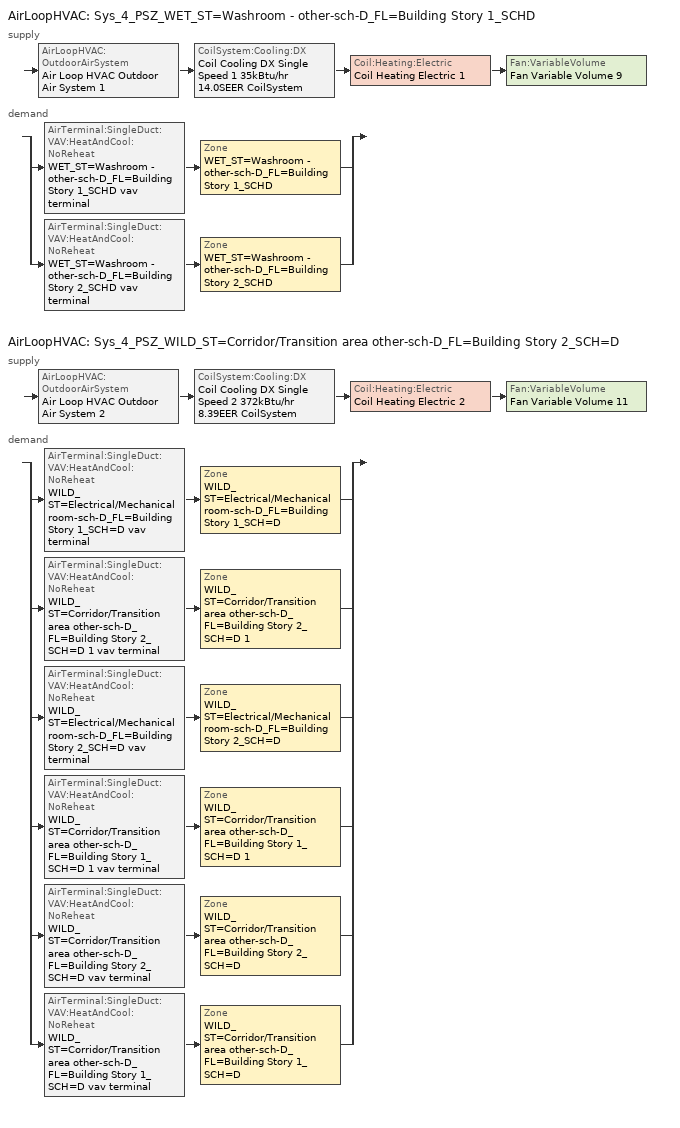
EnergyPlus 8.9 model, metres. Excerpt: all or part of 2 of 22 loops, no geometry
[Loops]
AirLoopHVAC 'Sys_4_PSZ_WET_ST=Washroom - other-sch-D_FL=Building Story 1_SCHD'
 supply: AirLoopHVAC:OutdoorAirSystem 'Air Loop HVAC Outdoor Air System 1' > CoilSystem:Cooling:DX 'Coil Cooling DX Single Speed 1 35kBtu/hr 14.0SEER CoilSystem' > Coil:Heating:Electric 'Coil Heating Electric 1' > Fan:VariableVolume 'Fan Variable Volume 9'
 demand: split
  | AirTerminal:SingleDuct:VAV:HeatAndCool:NoReheat 'WET_ST=Washroom - other-sch-D_FL=Building Story 1_SCHD vav terminal' > Zone 'WET_ST=Washroom - other-sch-D_FL=Building Story 1_SCHD'
  | AirTerminal:SingleDuct:VAV:HeatAndCool:NoReheat 'WET_ST=Washroom - other-sch-D_FL=Building Story 2_SCHD vav terminal' > Zone 'WET_ST=Washroom - other-sch-D_FL=Building Story 2_SCHD'
AirLoopHVAC 'Sys_4_PSZ_WILD_ST=Corridor/Transition area other-sch-D_FL=Building Story 2_SCH=D'
 supply: AirLoopHVAC:OutdoorAirSystem 'Air Loop HVAC Outdoor Air System 2' > CoilSystem:Cooling:DX 'Coil Cooling DX Single Speed 2 372kBtu/hr 8.39EER CoilSystem' > Coil:Heating:Electric 'Coil Heating Electric 2' > Fan:VariableVolume 'Fan Variable Volume 11'
 demand: split
  | AirTerminal:SingleDuct:VAV:HeatAndCool:NoReheat 'WILD_ST=Electrical/Mechanical room-sch-D_FL=Building Story 1_SCH=D vav terminal' > Zone 'WILD_ST=Electrical/Mechanical room-sch-D_FL=Building Story 1_SCH=D'
  | AirTerminal:SingleDuct:VAV:HeatAndCool:NoReheat 'WILD_ST=Corridor/Transition area other-sch-D_FL=Building Story 2_SCH=D 1 vav terminal' > Zone 'WILD_ST=Corridor/Transition area other-sch-D_FL=Building Story 2_SCH=D 1'
  | AirTerminal:SingleDuct:VAV:HeatAndCool:NoReheat 'WILD_ST=Electrical/Mechanical room-sch-D_FL=Building Story 2_SCH=D vav terminal' > Zone 'WILD_ST=Electrical/Mechanical room-sch-D_FL=Building Story 2_SCH=D'
  | AirTerminal:SingleDuct:VAV:HeatAndCool:NoReheat 'WILD_ST=Corridor/Transition area other-sch-D_FL=Building Story 1_SCH=D 1 vav terminal' > Zone 'WILD_ST=Corridor/Transition area other-sch-D_FL=Building Story 1_SCH=D 1'
  | AirTerminal:SingleDuct:VAV:HeatAndCool:NoReheat 'WILD_ST=Corridor/Transition area other-sch-D_FL=Building Story 2_SCH=D vav terminal' > Zone 'WILD_ST=Corridor/Transition area other-sch-D_FL=Building Story 2_SCH=D'
  | AirTerminal:SingleDuct:VAV:HeatAndCool:NoReheat 'WILD_ST=Corridor/Transition area other-sch-D_FL=Building Story 1_SCH=D vav terminal' > Zone 'WILD_ST=Corridor/Transition area other-sch-D_FL=Building Story 1_SCH=D'
[ZoneControl:Thermostat] Control Object Type 1=ThermostatSetpoint:DualSetpoint
Name | Zone or ZoneList | Control Type Schedule | Control Name 1
WET_ST=Washroom - other-sch-D_FL=Building Story 1_SCHD Thermostat | WET_ST=Washroom - other-sch-D_FL=Building Story 1_SCHD | WET_ST=Washroom - other-sch-D_FL=Building Story 1_SCHD Thermostat Schedule | Space Function Washroom - other-sch-D Thermostat 5
WET_ST=Washroom - other-sch-D_FL=Building Story 2_SCHD Thermostat | WET_ST=Washroom - other-sch-D_FL=Building Story 2_SCHD | WET_ST=Washroom - other-sch-D_FL=Building Story 2_SCHD Thermostat Schedule | Space Function Washroom - other-sch-D Thermostat 6
WILD_ST=Corridor/Transition area other-sch-D_FL=Building Story 1_SCH=D Thermostat | WILD_ST=Corridor/Transition area other-sch-D_FL=Building Story 1_SCH=D | WILD_ST=Corridor/Transition area other-sch-D_FL=Building Story 1_SCH=D Thermostat Schedule | Space Function Corridor/Transition area other-sch-D Thermostat 18
WILD_ST=Corridor/Transition area other-sch-D_FL=Building Story 1_SCH=D 1 Thermostat | WILD_ST=Corridor/Transition area other-sch-D_FL=Building Story 1_SCH=D 1 | WILD_ST=Corridor/Transition area other-sch-D_FL=Building Story 1_SCH=D 1 Thermostat Schedule | Space Function Corridor/Transition area other-sch-D Thermostat 19
WILD_ST=Corridor/Transition area other-sch-D_FL=Building Story 2_SCH=D Thermostat | WILD_ST=Corridor/Transition area other-sch-D_FL=Building Story 2_SCH=D | WILD_ST=Corridor/Transition area other-sch-D_FL=Building Story 2_SCH=D Thermostat Schedule | Space Function Corridor/Transition area other-sch-D Thermostat 17
WILD_ST=Corridor/Transition area other-sch-D_FL=Building Story 2_SCH=D 1 Thermostat | WILD_ST=Corridor/Transition area other-sch-D_FL=Building Story 2_SCH=D 1 | WILD_ST=Corridor/Transition area other-sch-D_FL=Building Story 2_SCH=D 1 Thermostat Schedule | Space Function Corridor/Transition area other-sch-D Thermostat 20
WILD_ST=Electrical/Mechanical room-sch-D_FL=Building Story 1_SCH=D Thermostat | WILD_ST=Electrical/Mechanical room-sch-D_FL=Building Story 1_SCH=D | WILD_ST=Electrical/Mechanical room-sch-D_FL=Building Story 1_SCH=D Thermostat Schedule | Space Function Electrical/Mechanical room-sch-D Thermostat 5
WILD_ST=Electrical/Mechanical room-sch-D_FL=Building Story 2_SCH=D Thermostat | WILD_ST=Electrical/Mechanical room-sch-D_FL=Building Story 2_SCH=D | WILD_ST=Electrical/Mechanical room-sch-D_FL=Building Story 2_SCH=D Thermostat Schedule | Space Function Electrical/Mechanical room-sch-D Thermostat 6
[ThermostatSetpoint:DualSetpoint] Heating Setpoint Temperature Schedule=NECB-D-Thermostat Setpoint-Heating; Cooling Setpoint Temperature Schedule=NECB-D-Thermostat Setpoint-Cooling
Space Function Washroom - other-sch-D Thermostat 5; Space Function Washroom - other-sch-D Thermostat 6; Space Function Corridor/Transition area other-sch-D Thermostat 18; Space Function Corridor/Transition area other-sch-D Thermostat 19; Space Function Corridor/Transition area other-sch-D Thermostat 17; Space Function Corridor/Transition area other-sch-D Thermostat 20; Space Function Electrical/Mechanical room-sch-D Thermostat 5; Space Function Electrical/Mechanical room-sch-D Thermostat 6
[ZoneHVAC:EnergyRecoveryVentilator] Supply Air Flow Rate {m3/s}=AutoSize; Exhaust Air Flow Rate {m3/s}=AutoSize; Ventilation Rate per Unit Floor Area {m3/s-m2}=0.0003048; Ventilation Rate per Occupant {m3/s-person}=0
Name | Availability Schedule | Heat Exchanger | Supply Air Fan | Exhaust Air Fan | Controller
WET_ST=Washroom - other-sch-D_FL=Building Story 1_SCHD erv doas | Sys_4_PSZ_WET_ST=Washroom - other-sch-D_FL=Building Story 1_SCHD Occ Sch | WET_ST=Washroom - other-sch-D_FL=Building Story 1_SCHD erv hx | WET_ST=Washroom - other-sch-D_FL=Building Story 1_SCHD erv sup fan | WET_ST=Washroom - other-sch-D_FL=Building Story 1_SCHD erv exh fan | WET_ST=Washroom - other-sch-D_FL=Building Story 1_SCHD erv contr
WET_ST=Washroom - other-sch-D_FL=Building Story 2_SCHD erv doas | Sys_4_PSZ_WET_ST=Washroom - other-sch-D_FL=Building Story 1_SCHD Occ Sch | WET_ST=Washroom - other-sch-D_FL=Building Story 2_SCHD erv hx | WET_ST=Washroom - other-sch-D_FL=Building Story 2_SCHD erv sup fan | WET_ST=Washroom - other-sch-D_FL=Building Story 2_SCHD erv exh fan | WET_ST=Washroom - other-sch-D_FL=Building Story 2_SCHD erv contr
WILD_ST=Corridor/Transition area other-sch-D_FL=Building Story 1_SCH=D erv doas | Sys_4_PSZ_WILD_ST=Corridor/Transition area other-sch-D_FL=Building Story 2_SCH=D Occ Sch | WILD_ST=Corridor/Transition area other-sch-D_FL=Building Story 1_SCH=D erv hx | WILD_ST=Corridor/Transition area other-sch-D_FL=Building Story 1_SCH=D erv sup fan | WILD_ST=Corridor/Transition area other-sch-D_FL=Building Story 1_SCH=D erv exh fan | WILD_ST=Corridor/Transition area other-sch-D_FL=Building Story 1_SCH=D erv contr
WILD_ST=Corridor/Transition area other-sch-D_FL=Building Story 1_SCH=D 1 erv doas | Sys_4_PSZ_WILD_ST=Corridor/Transition area other-sch-D_FL=Building Story 2_SCH=D Occ Sch | WILD_ST=Corridor/Transition area other-sch-D_FL=Building Story 1_SCH=D 1 erv hx | WILD_ST=Corridor/Transition area other-sch-D_FL=Building Story 1_SCH=D 1 erv sup fan | WILD_ST=Corridor/Transition area other-sch-D_FL=Building Story 1_SCH=D 1 erv exh fan | WILD_ST=Corridor/Transition area other-sch-D_FL=Building Story 1_SCH=D 1 erv contr
WILD_ST=Corridor/Transition area other-sch-D_FL=Building Story 2_SCH=D erv doas | Sys_4_PSZ_WILD_ST=Corridor/Transition area other-sch-D_FL=Building Story 2_SCH=D Occ Sch | WILD_ST=Corridor/Transition area other-sch-D_FL=Building Story 2_SCH=D erv hx | WILD_ST=Corridor/Transition area other-sch-D_FL=Building Story 2_SCH=D erv sup fan | WILD_ST=Corridor/Transition area other-sch-D_FL=Building Story 2_SCH=D erv exh fan | WILD_ST=Corridor/Transition area other-sch-D_FL=Building Story 2_SCH=D erv contr
WILD_ST=Corridor/Transition area other-sch-D_FL=Building Story 2_SCH=D 1 erv doas | Sys_4_PSZ_WILD_ST=Corridor/Transition area other-sch-D_FL=Building Story 2_SCH=D Occ Sch | WILD_ST=Corridor/Transition area other-sch-D_FL=Building Story 2_SCH=D 1 erv hx | WILD_ST=Corridor/Transition area other-sch-D_FL=Building Story 2_SCH=D 1 erv sup fan | WILD_ST=Corridor/Transition area other-sch-D_FL=Building Story 2_SCH=D 1 erv exh fan | WILD_ST=Corridor/Transition area other-sch-D_FL=Building Story 2_SCH=D 1 erv contr
WILD_ST=Electrical/Mechanical room-sch-D_FL=Building Story 1_SCH=D erv doas | Sys_4_PSZ_WILD_ST=Corridor/Transition area other-sch-D_FL=Building Story 2_SCH=D Occ Sch | WILD_ST=Electrical/Mechanical room-sch-D_FL=Building Story 1_SCH=D erv hx | WILD_ST=Electrical/Mechanical room-sch-D_FL=Building Story 1_SCH=D erv sup fan | WILD_ST=Electrical/Mechanical room-sch-D_FL=Building Story 1_SCH=D erv exh fan | WILD_ST=Electrical/Mechanical room-sch-D_FL=Building Story 1_SCH=D erv contr
WILD_ST=Electrical/Mechanical room-sch-D_FL=Building Story 2_SCH=D erv doas | Sys_4_PSZ_WILD_ST=Corridor/Transition area other-sch-D_FL=Building Story 2_SCH=D Occ Sch | WILD_ST=Electrical/Mechanical room-sch-D_FL=Building Story 2_SCH=D erv hx | WILD_ST=Electrical/Mechanical room-sch-D_FL=Building Story 2_SCH=D erv sup fan | WILD_ST=Electrical/Mechanical room-sch-D_FL=Building Story 2_SCH=D erv exh fan | WILD_ST=Electrical/Mechanical room-sch-D_FL=Building Story 2_SCH=D erv contr
[HeatExchanger:AirToAir:SensibleAndLatent] Availability Schedule=Always On Discrete; Nominal Supply Air Flow Rate {m3/s}=Autosize; Heat Exchanger Type=Rotary; Threshold Temperature {C}=-23.3; Initial Defrost Time Fraction=0.167
Name | Sensible Effectiveness at 100% Heating Air Flow | Latent Effectiveness at 100% Heating Air Flow | Sensible Effectiveness at 75% Heating Air Flow | Latent Effectiveness at 75% Heating Air Flow | Sensible Effectiveness at 100% Cooling Air Flow | Latent Effectiveness at 100% Cooling Air Flow | Sensible Effectiveness at 75% Cooling Air Flow | Latent Effectiveness at 75% Cooling Air Flow | Nominal Electric Power {W} | Supply Air Outlet Temperature Control | Frost Control Type | Rate of Defrost Time Fraction Increase {1/K} | Economizer Lockout
WET_ST=Washroom - other-sch-D_FL=Building Story 1_SCHD erv hx; WET_ST=Washroom - other-sch-D_FL=Building Story 2_SCHD erv hx | 0.76 | 0.75 | 0.81 | 0.75 | 0.76 | 0.75 | 0.81 | 0.75 | 95.92574 | No | ExhaustAirRecirculation | 0.012 | No
WILD_ST=Corridor/Transition area other-sch-D_FL=Building Story 1_SCH=D erv hx; WILD_ST=Corridor/Transition area other-sch-D_FL=Building Story 2_SCH=D erv hx | 0.76 | 0.75 | 0.81 | 0.75 | 0.76 | 0.75 | 0.81 | 0.75 | 299.311 | No | ExhaustAirRecirculation | 0.012 | No
WILD_ST=Corridor/Transition area other-sch-D_FL=Building Story 1_SCH=D 1 erv hx; WILD_ST=Corridor/Transition area other-sch-D_FL=Building Story 2_SCH=D 1 erv hx | 0.76 | 0.75 | 0.81 | 0.75 | 0.76 | 0.75 | 0.81 | 0.75 | 259.946 | No | ExhaustAirRecirculation | 0.012 | No
WILD_ST=Electrical/Mechanical room-sch-D_FL=Building Story 1_SCH=D erv hx; WILD_ST=Electrical/Mechanical room-sch-D_FL=Building Story 2_SCH=D erv hx | 0.76 | 0.75 | 0.81 | 0.75 | 0.76 | 0.75 | 0.81 | 0.75 | 124.793 | No | ExhaustAirRecirculation | 0.012 | No
Sys_4_PSZ_WET_ST=Washroom - other-sch-D_FL=Building Story 1_SCHD ERV | 0.9 | 0.9 | 0.9 | 0.9 | 0.9 | 0.9 | 0.9 | 0.9 | 141.851 | Yes | ExhaustOnly | 1.44 | Yes
Sys_4_PSZ_WILD_ST=Corridor/Transition area other-sch-D_FL=Building Story 2_SCH=D ERV | 0.9 | 0.9 | 0.9 | 0.9 | 0.9 | 0.9 | 0.9 | 0.9 | 1118.1 | Yes | ExhaustOnly | 1.44 | Yes
[Fan:OnOff] Availability Schedule=Always On Discrete; Fan Total Efficiency=0.75; Pressure Rise {Pa}=200; Maximum Flow Rate {m3/s}=Autosize; Motor Efficiency=0.9; Motor In Airstream Fraction=1
Name | Fan Power Ratio Function of Speed Ratio Curve | Fan Efficiency Ratio Function of Speed Ratio Curve
WET_ST=Washroom - other-sch-D_FL=Building Story 1_SCHD erv sup fan | Fan On Off Power Curve 18 | Fan On Off Efficiency Curve 18
WET_ST=Washroom - other-sch-D_FL=Building Story 1_SCHD erv exh fan | Fan On Off Power Curve 19 | Fan On Off Efficiency Curve 19
WET_ST=Washroom - other-sch-D_FL=Building Story 2_SCHD erv sup fan | Fan On Off Power Curve 20 | Fan On Off Efficiency Curve 20
WET_ST=Washroom - other-sch-D_FL=Building Story 2_SCHD erv exh fan | Fan On Off Power Curve 21 | Fan On Off Efficiency Curve 21
WILD_ST=Corridor/Transition area other-sch-D_FL=Building Story 1_SCH=D erv sup fan | Fan On Off Power Curve 34 | Fan On Off Efficiency Curve 34
WILD_ST=Corridor/Transition area other-sch-D_FL=Building Story 1_SCH=D erv exh fan | Fan On Off Power Curve 35 | Fan On Off Efficiency Curve 35
WILD_ST=Corridor/Transition area other-sch-D_FL=Building Story 1_SCH=D 1 erv sup fan | Fan On Off Power Curve 30 | Fan On Off Efficiency Curve 30
WILD_ST=Corridor/Transition area other-sch-D_FL=Building Story 1_SCH=D 1 erv exh fan | Fan On Off Power Curve 31 | Fan On Off Efficiency Curve 31
WILD_ST=Corridor/Transition area other-sch-D_FL=Building Story 2_SCH=D erv sup fan | Fan On Off Power Curve 32 | Fan On Off Efficiency Curve 32
WILD_ST=Corridor/Transition area other-sch-D_FL=Building Story 2_SCH=D erv exh fan | Fan On Off Power Curve 33 | Fan On Off Efficiency Curve 33
WILD_ST=Corridor/Transition area other-sch-D_FL=Building Story 2_SCH=D 1 erv sup fan | Fan On Off Power Curve 26 | Fan On Off Efficiency Curve 26
WILD_ST=Corridor/Transition area other-sch-D_FL=Building Story 2_SCH=D 1 erv exh fan | Fan On Off Power Curve 27 | Fan On Off Efficiency Curve 27
WILD_ST=Electrical/Mechanical room-sch-D_FL=Building Story 1_SCH=D erv sup fan | Fan On Off Power Curve 24 | Fan On Off Efficiency Curve 24
WILD_ST=Electrical/Mechanical room-sch-D_FL=Building Story 1_SCH=D erv exh fan | Fan On Off Power Curve 25 | Fan On Off Efficiency Curve 25
WILD_ST=Electrical/Mechanical room-sch-D_FL=Building Story 2_SCH=D erv sup fan | Fan On Off Power Curve 28 | Fan On Off Efficiency Curve 28
WILD_ST=Electrical/Mechanical room-sch-D_FL=Building Story 2_SCH=D erv exh fan | Fan On Off Power Curve 29 | Fan On Off Efficiency Curve 29
[ZoneHVAC:EnergyRecoveryVentilator:Controller] Temperature High Limit {C}=19; Temperature Low Limit {C}=13; Exhaust Air Temperature Limit=NoExhaustAirTemperatureLimit; Exhaust Air Enthalpy Limit=NoExhaustAirEnthalpyLimit; Time of Day Economizer Flow Control Schedule=Always Off Discrete; High Humidity Control Flag=No; High Humidity Outdoor Air Flow Ratio=1; Control High Indoor Humidity Based on Outdoor Humidity Ratio=Yes
Name | Electronic Enthalpy Limit Curve
WET_ST=Washroom - other-sch-D_FL=Building Story 1_SCHD erv contr | Curve Cubic 11
WET_ST=Washroom - other-sch-D_FL=Building Story 2_SCHD erv contr | Curve Cubic 12
WILD_ST=Corridor/Transition area other-sch-D_FL=Building Story 1_SCH=D erv contr | Curve Cubic 19
WILD_ST=Corridor/Transition area other-sch-D_FL=Building Story 1_SCH=D 1 erv contr | Curve Cubic 17
WILD_ST=Corridor/Transition area other-sch-D_FL=Building Story 2_SCH=D erv contr | Curve Cubic 18
WILD_ST=Corridor/Transition area other-sch-D_FL=Building Story 2_SCH=D 1 erv contr | Curve Cubic 15
WILD_ST=Electrical/Mechanical room-sch-D_FL=Building Story 1_SCH=D erv contr | Curve Cubic 14
WILD_ST=Electrical/Mechanical room-sch-D_FL=Building Story 2_SCH=D erv contr | Curve Cubic 16
[AirTerminal:SingleDuct:VAV:HeatAndCool:NoReheat] Availability Schedule=Always On Discrete; Maximum Air Flow Rate {m3/s}=AutoSize; Zone Minimum Air Flow Fraction=0.05
WET_ST=Washroom - other-sch-D_FL=Building Story 1_SCHD vav terminal; WET_ST=Washroom - other-sch-D_FL=Building Story 2_SCHD vav terminal; WILD_ST=Corridor/Transition area other-sch-D_FL=Building Story 1_SCH=D vav terminal; WILD_ST=Corridor/Transition area other-sch-D_FL=Building Story 1_SCH=D 1 vav terminal; WILD_ST=Corridor/Transition area other-sch-D_FL=Building Story 2_SCH=D vav terminal; WILD_ST=Corridor/Transition area other-sch-D_FL=Building Story 2_SCH=D 1 vav terminal; WILD_ST=Electrical/Mechanical room-sch-D_FL=Building Story 1_SCH=D vav terminal; WILD_ST=Electrical/Mechanical room-sch-D_FL=Building Story 2_SCH=D vav terminal
[Zone equipment]
WET_ST=Washroom - other-sch-D_FL=Building Story 1_SCHD: WET_ST=Washroom - other-sch-D_FL=Building Story 1_SCHD erv doas, Zone HVAC Baseboard Convective Water 1, WET_ST=Washroom - other-sch-D_FL=Building Story 1_SCHD vav terminal
WET_ST=Washroom - other-sch-D_FL=Building Story 2_SCHD: WET_ST=Washroom - other-sch-D_FL=Building Story 2_SCHD erv doas, Zone HVAC Baseboard Convective Water 2, WET_ST=Washroom - other-sch-D_FL=Building Story 2_SCHD vav terminal
WILD_ST=Corridor/Transition area other-sch-D_FL=Building Story 1_SCH=D: WILD_ST=Corridor/Transition area other-sch-D_FL=Building Story 1_SCH=D erv doas, Zone HVAC Baseboard Convective Water 4, WILD_ST=Corridor/Transition area other-sch-D_FL=Building Story 1_SCH=D vav terminal
WILD_ST=Corridor/Transition area other-sch-D_FL=Building Story 1_SCH=D 1: WILD_ST=Corridor/Transition area other-sch-D_FL=Building Story 1_SCH=D 1 erv doas, Zone HVAC Baseboard Convective Water 5, WILD_ST=Corridor/Transition area other-sch-D_FL=Building Story 1_SCH=D 1 vav terminal
WILD_ST=Corridor/Transition area other-sch-D_FL=Building Story 2_SCH=D: WILD_ST=Corridor/Transition area other-sch-D_FL=Building Story 2_SCH=D erv doas, Zone HVAC Baseboard Convective Water 3, WILD_ST=Corridor/Transition area other-sch-D_FL=Building Story 2_SCH=D vav terminal
WILD_ST=Corridor/Transition area other-sch-D_FL=Building Story 2_SCH=D 1: WILD_ST=Corridor/Transition area other-sch-D_FL=Building Story 2_SCH=D 1 erv doas, Zone HVAC Baseboard Convective Water 6, WILD_ST=Corridor/Transition area other-sch-D_FL=Building Story 2_SCH=D 1 vav terminal
WILD_ST=Electrical/Mechanical room-sch-D_FL=Building Story 1_SCH=D: WILD_ST=Electrical/Mechanical room-sch-D_FL=Building Story 1_SCH=D erv doas, Zone HVAC Baseboard Convective Water 7, WILD_ST=Electrical/Mechanical room-sch-D_FL=Building Story 1_SCH=D vav terminal
WILD_ST=Electrical/Mechanical room-sch-D_FL=Building Story 2_SCH=D: WILD_ST=Electrical/Mechanical room-sch-D_FL=Building Story 2_SCH=D erv doas, Zone HVAC Baseboard Convective Water 8, WILD_ST=Electrical/Mechanical room-sch-D_FL=Building Story 2_SCH=D vav terminal
[Sizing:Zone] Zone Cooling Design Supply Air Temperature Input Method=SupplyAirTemperature; Zone Cooling Design Supply Air Temperature {C}=13; Zone Cooling Design Supply Air Temperature Difference {deltaC}=11.11; Zone Heating Design Supply Air Temperature Input Method=SupplyAirTemperature; Zone Heating Design Supply Air Temperature {C}=43; Zone Heating Design Supply Air Temperature Difference {deltaC}=11.11; Zone Cooling Design Supply Air Humidity Ratio {kgWater/kgDryAir}=0.0085; Zone Heating Design Supply Air Humidity Ratio {kgWater/kgDryAir}=0.008; Zone Heating Sizing Factor=1.3; Zone Cooling Sizing Factor=1.1; Cooling Design Air Flow Method=DesignDay; Cooling Design Air Flow Rate {m3/s}=0; Cooling Minimum Air Flow per Zone Floor Area {m3/s-m2}=0.000762; Cooling Minimum Air Flow {m3/s}=0; Cooling Minimum Air Flow Fraction=0; Heating Design Air Flow Method=DesignDay; Heating Design Air Flow Rate {m3/s}=0; Heating Maximum Air Flow per Zone Floor Area {m3/s-m2}=0.002032; Heating Maximum Air Flow {m3/s}=0.141576; Heating Maximum Air Flow Fraction=0.3; Account for Dedicated Outdoor Air System=No
Name | Design Specification Outdoor Air Object | Design Specification Zone Air Distribution Object
WET_ST=Washroom - other-sch-D_FL=Building Story 1_SCHD | Space Function Washroom - other-sch-D Ventilation | WET_ST=Washroom - other-sch-D_FL=Building Story 1_SCHD Design Spec Zone Air Dist
WET_ST=Washroom - other-sch-D_FL=Building Story 2_SCHD | Space Function Washroom - other-sch-D Ventilation | WET_ST=Washroom - other-sch-D_FL=Building Story 2_SCHD Design Spec Zone Air Dist
WILD_ST=Corridor/Transition area other-sch-D_FL=Building Story 1_SCH=D | Space Function Corridor/Transition area other-sch-D Ventilation | WILD_ST=Corridor/Transition area other-sch-D_FL=Building Story 1_SCH=D Design Spec Zone Air Dist
WILD_ST=Corridor/Transition area other-sch-D_FL=Building Story 1_SCH=D 1 | Space Function Corridor/Transition area other-sch-D Ventilation | WILD_ST=Corridor/Transition area other-sch-D_FL=Building Story 1_SCH=D 1 Design Spec Zone Air Dist
WILD_ST=Corridor/Transition area other-sch-D_FL=Building Story 2_SCH=D | Space Function Corridor/Transition area other-sch-D Ventilation | WILD_ST=Corridor/Transition area other-sch-D_FL=Building Story 2_SCH=D Design Spec Zone Air Dist
WILD_ST=Corridor/Transition area other-sch-D_FL=Building Story 2_SCH=D 1 | Space Function Corridor/Transition area other-sch-D Ventilation | WILD_ST=Corridor/Transition area other-sch-D_FL=Building Story 2_SCH=D 1 Design Spec Zone Air Dist
WILD_ST=Electrical/Mechanical room-sch-D_FL=Building Story 1_SCH=D | Space Function Electrical/Mechanical room-sch-D Ventilation | WILD_ST=Electrical/Mechanical room-sch-D_FL=Building Story 1_SCH=D Design Spec Zone Air Dist
WILD_ST=Electrical/Mechanical room-sch-D_FL=Building Story 2_SCH=D | Space Function Electrical/Mechanical room-sch-D Ventilation | WILD_ST=Electrical/Mechanical room-sch-D_FL=Building Story 2_SCH=D Design Spec Zone Air Dist
[DesignSpecification:ZoneAirDistribution] Zone Air Distribution Effectiveness in Cooling Mode=1; Zone Air Distribution Effectiveness in Heating Mode=1
WET_ST=Washroom - other-sch-D_FL=Building Story 1_SCHD Design Spec Zone Air Dist; WET_ST=Washroom - other-sch-D_FL=Building Story 2_SCHD Design Spec Zone Air Dist; WILD_ST=Corridor/Transition area other-sch-D_FL=Building Story 1_SCH=D Design Spec Zone Air Dist; WILD_ST=Corridor/Transition area other-sch-D_FL=Building Story 1_SCH=D 1 Design Spec Zone Air Dist; WILD_ST=Corridor/Transition area other-sch-D_FL=Building Story 2_SCH=D Design Spec Zone Air Dist; WILD_ST=Corridor/Transition area other-sch-D_FL=Building Story 2_SCH=D 1 Design Spec Zone Air Dist; WILD_ST=Electrical/Mechanical room-sch-D_FL=Building Story 1_SCH=D Design Spec Zone Air Dist; WILD_ST=Electrical/Mechanical room-sch-D_FL=Building Story 2_SCH=D Design Spec Zone Air Dist
[Controller:MechanicalVentilation] Demand Controlled Ventilation=No; System Outdoor Air Method=ZoneSum
Name | Availability Schedule | Zone Name 1 | Design Specification Outdoor Air Object Name 1 | Design Specification Zone Air Distribution Object Name 1 | Zone Name 2 | Design Specification Outdoor Air Object Name 2 | Design Specification Zone Air Distribution Object Name 2 | Zone Name 3 | Design Specification Outdoor Air Object Name 3 | Design Specification Zone Air Distribution Object Name 3 | Zone Name 4 | Design Specification Outdoor Air Object Name 4 | Design Specification Zone Air Distribution Object Name 4 | Zone Name 5 | Design Specification Outdoor Air Object Name 5 | Design Specification Zone Air Distribution Object Name 5 | Zone Name 6 | Design Specification Outdoor Air Object Name 6 | Design Specification Zone Air Distribution Object Name 6
Controller Mechanical Ventilation 1 | Sys_4_PSZ_WET_ST=Washroom - other-sch-D_FL=Building Story 1_SCHD Occ Sch | WET_ST=Washroom - other-sch-D_FL=Building Story 1_SCHD | Space Function Washroom - other-sch-D Ventilation | WET_ST=Washroom - other-sch-D_FL=Building Story 1_SCHD Design Spec Zone Air Dist | WET_ST=Washroom - other-sch-D_FL=Building Story 2_SCHD | Space Function Washroom - other-sch-D Ventilation | WET_ST=Washroom - other-sch-D_FL=Building Story 2_SCHD Design Spec Zone Air Dist
Controller Mechanical Ventilation 2 | Sys_4_PSZ_WILD_ST=Corridor/Transition area other-sch-D_FL=Building Story 2_SCH=D Occ Sch | WILD_ST=Corridor/Transition area other-sch-D_FL=Building Story 1_SCH=D | Space Function Corridor/Transition area other-sch-D Ventilation | WILD_ST=Corridor/Transition area other-sch-D_FL=Building Story 1_SCH=D Design Spec Zone Air Dist | WILD_ST=Corridor/Transition area other-sch-D_FL=Building Story 1_SCH=D 1 | Space Function Corridor/Transition area other-sch-D Ventilation | WILD_ST=Corridor/Transition area other-sch-D_FL=Building Story 1_SCH=D 1 Design Spec Zone Air Dist | WILD_ST=Corridor/Transition area other-sch-D_FL=Building Story 2_SCH=D | Space Function Corridor/Transition area other-sch-D Ventilation | WILD_ST=Corridor/Transition area other-sch-D_FL=Building Story 2_SCH=D Design Spec Zone Air Dist | WILD_ST=Corridor/Transition area other-sch-D_FL=Building Story 2_SCH=D 1 | Space Function Corridor/Transition area other-sch-D Ventilation | WILD_ST=Corridor/Transition area other-sch-D_FL=Building Story 2_SCH=D 1 Design Spec Zone Air Dist | WILD_ST=Electrical/Mechanical room-sch-D_FL=Building Story 1_SCH=D | Space Function Electrical/Mechanical room-sch-D Ventilation | WILD_ST=Electrical/Mechanical room-sch-D_FL=Building Story 1_SCH=D Design Spec Zone Air Dist | WILD_ST=Electrical/Mechanical room-sch-D_FL=Building Story 2_SCH=D | Space Function Electrical/Mechanical room-sch-D Ventilation | WILD_ST=Electrical/Mechanical room-sch-D_FL=Building Story 2_SCH=D Design Spec Zone Air Dist
[DesignSpecification:OutdoorAir] Outdoor Air Method=Sum; Outdoor Air Flow per Person {m3/s-person}=0; Outdoor Air Flow per Zone Floor Area {m3/s-m2}=0.0003048; Outdoor Air Flow per Zone {m3/s}=0; Outdoor Air Flow Air Changes per Hour {1/hr}=0
Space Function Washroom - other-sch-D Ventilation; Space Function Corridor/Transition area other-sch-D Ventilation; Space Function Electrical/Mechanical room-sch-D Ventilation
[AirLoopHVAC] Design Supply Air Flow Rate {m3/s}=AutoSize
Sys_4_PSZ_WET_ST=Washroom - other-sch-D_FL=Building Story 1_SCHD; Sys_4_PSZ_WILD_ST=Corridor/Transition area other-sch-D_FL=Building Story 2_SCH=D
[Sizing:System] Type of Load to Size On=Sensible; Design Outdoor Air Flow Rate {m3/s}=Autosize; Central Heating Maximum System Air Flow Ratio=1; Preheat Design Temperature {C}=7; Preheat Design Humidity Ratio {kgWater/kgDryAir}=0.008; Precool Design Temperature {C}=13; Precool Design Humidity Ratio {kgWater/kgDryAir}=0.008; Central Cooling Design Supply Air Temperature {C}=13; Central Heating Design Supply Air Temperature {C}=43; Type of Zone Sum to Use=NonCoincident; 100% Outdoor Air in Cooling=No; 100% Outdoor Air in Heating=No; Central Cooling Design Supply Air Humidity Ratio {kgWater/kgDryAir}=0.0085; Central Heating Design Supply Air Humidity Ratio {kgWater/kgDryAir}=0.008; Cooling Supply Air Flow Rate Method=DesignDay; Cooling Supply Air Flow Rate {m3/s}=0; Cooling Supply Air Flow Rate Per Floor Area {m3/s-m2}=0.00996765; Cooling Fraction of Autosized Cooling Supply Air Flow Rate=1; Cooling Supply Air Flow Rate Per Unit Cooling Capacity {m3/s-W}=3.94755e-05; Heating Supply Air Flow Rate Method=DesignDay; Heating Supply Air Flow Rate {m3/s}=0; Heating Supply Air Flow Rate Per Floor Area {m3/s-m2}=0.00996765; Heating Fraction of Autosized Heating Supply Air Flow Rate=1; Heating Fraction of Autosized Cooling Supply Air Flow Rate=1; Heating Supply Air Flow Rate Per Unit Heating Capacity {m3/s-W}=3.15882e-05; System Outdoor Air Method=ZoneSum; Zone Maximum Outdoor Air Fraction=1; Cooling Design Capacity Method=CoolingDesignCapacity; Cooling Design Capacity {W}=Autosize; Cooling Design Capacity Per Floor Area {W/m2}=234.7; Fraction of Autosized Cooling Design Capacity=1; Heating Design Capacity Method=HeatingDesignCapacity; Heating Design Capacity {W}=Autosize; Heating Design Capacity Per Floor Area {W/m2}=157; Fraction of Autosized Heating Design Capacity=1; Central Cooling Capacity Control Method=OnOff
Sys_4_PSZ_WET_ST=Washroom - other-sch-D_FL=Building Story 1_SCHD; Sys_4_PSZ_WILD_ST=Corridor/Transition area other-sch-D_FL=Building Story 2_SCH=D
[Controller:OutdoorAir] Minimum Outdoor Air Flow Rate {m3/s}=0; Maximum Outdoor Air Flow Rate {m3/s}=0; Economizer Control Action Type=ModulateFlow; Lockout Type=NoLockout; Minimum Limit Type=FixedMinimum; High Humidity Control=No; Control High Indoor Humidity Based on Outdoor Humidity Ratio=Yes; Heat Recovery Bypass Control Type=BypassWhenOAFlowGreaterThanMinimum
Name | Economizer Control Type | Economizer Maximum Limit Dry-Bulb Temperature {C} | Economizer Maximum Limit Enthalpy {J/kg} | Economizer Minimum Limit Dry-Bulb Temperature {C} | Minimum Outdoor Air Schedule | Mechanical Ventilation Controller
Controller Outdoor Air 1 | NoEconomizer | 28 | 64000 | -100 | Sys_4_PSZ_WET_ST=Washroom - other-sch-D_FL=Building Story 1_SCHD Occ Sch | Controller Mechanical Ventilation 1
Controller Outdoor Air 2 | DifferentialEnthalpy |  |  |  | Sys_4_PSZ_WILD_ST=Corridor/Transition area other-sch-D_FL=Building Story 2_SCH=D Occ Sch | Controller Mechanical Ventilation 2
[SetpointManager:OutdoorAirPretreat] Control Variable=Temperature; Minimum Setpoint Temperature {C}=-99; Maximum Setpoint Temperature {C}=99; Minimum Setpoint Humidity Ratio {kgWater/kgDryAir}=1e-005; Maximum Setpoint Humidity Ratio {kgWater/kgDryAir}=1
Setpoint Manager Outdoor Air Pretreat 19; Setpoint Manager Outdoor Air Pretreat 20
[SetpointManager:MixedAir] Control Variable=Temperature
Node 35 OS Default SPM; Node 33 OS Default SPM; Node 457 OS Default SPM; Node 59 OS Default SPM; Node 57 OS Default SPM; Node 462 OS Default SPM
[CoilSystem:Cooling:DX] Availability Schedule=Always On Discrete
Name | Cooling Coil
Coil Cooling DX Single Speed 1 35kBtu/hr 14.0SEER CoilSystem | Coil Cooling DX Single Speed 1 35kBtu/hr 14.0SEER
Coil Cooling DX Single Speed 2 372kBtu/hr 8.39EER CoilSystem | Coil Cooling DX Single Speed 2 372kBtu/hr 8.39EER
[Coil:Cooling:DX:SingleSpeed] Availability Schedule=Always On Discrete; Gross Rated Total Cooling Capacity {W}=Autosize; Gross Rated Sensible Heat Ratio=Autosize; Rated Air Flow Rate {m3/s}=Autosize; Rated Evaporator Fan Power Per Volume Flow Rate {W/(m3/s)}=773.3; Total Cooling Capacity Function of Temperature Curve=DXCOOL-NECB2011-REF-CAPFT; Total Cooling Capacity Function of Flow Fraction Curve=DXCOOL-NECB2011-REF-CAPFFLOW; Energy Input Ratio Function of Temperature Curve=DXCOOL-NECB2011-REF-COOLEIRFT; Energy Input Ratio Function of Flow Fraction Curve=DXCOOL-NECB2011-REF-COOLEIRFFLOW; Part Load Fraction Correlation Curve=DXCOOL-NECB2011-REF-COOLPLFFPLR; Condenser Type=AirCooled; Evaporative Condenser Effectiveness=0; Evaporative Condenser Air Flow Rate {m3/s}=Autosize; Evaporative Condenser Pump Rated Power Consumption {W}=Autosize; Crankcase Heater Capacity {W}=0; Maximum Outdoor Dry-Bulb Temperature for Crankcase Heater Operation {C}=0; Basin Heater Capacity {W/K}=0; Basin Heater Setpoint Temperature {C}=10
Name | Gross Rated Cooling COP {W/W}
Coil Cooling DX Single Speed 1 35kBtu/hr 14.0SEER | 3.8248
Coil Cooling DX Single Speed 2 372kBtu/hr 8.39EER | 3.08034
[Coil:Heating:Electric] Availability Schedule=Always On Discrete; Efficiency=1; Nominal Capacity {W}=Autosize
Coil Heating Electric 1; Coil Heating Electric 2
[Fan:VariableVolume] Fan Total Efficiency=0.7; Pressure Rise {Pa}=640; Maximum Flow Rate {m3/s}=AutoSize; Fan Power Minimum Flow Rate Input Method=Fraction; Fan Power Minimum Flow Fraction=0.3; Fan Power Minimum Air Flow Rate {m3/s}=0; Motor Efficiency=0.9; Motor In Airstream Fraction=1; Fan Power Coefficient 1=0.0407599; Fan Power Coefficient 2=0.088045; Fan Power Coefficient 3=-0.0729261; Fan Power Coefficient 4=0.94374; Fan Power Coefficient 5=0
Name | Availability Schedule
Fan Variable Volume 9 | Sys_4_PSZ_WET_ST=Washroom - other-sch-D_FL=Building Story 1_SCHD Occ Sch
Fan Variable Volume 11 | Sys_4_PSZ_WILD_ST=Corridor/Transition area other-sch-D_FL=Building Story 2_SCH=D Occ Sch
[SetpointManager:Warmest] Control Variable=Temperature; Minimum Setpoint Temperature {C}=12; Maximum Setpoint Temperature {C}=35; Strategy=MaximumTemperature
Name | HVAC Air Loop
Node 23 SAT stpmanager | Sys_4_PSZ_WET_ST=Washroom - other-sch-D_FL=Building Story 1_SCHD
Node 47 SAT stpmanager | Sys_4_PSZ_WILD_ST=Corridor/Transition area other-sch-D_FL=Building Story 2_SCH=D
[Schedule:Compact]
WET_ST=Washroom - other-sch-D_FL=Building Story 1_SCHD Thermostat Schedule; WET_ST=Washroom - other-sch-D_FL=Building Story 2_SCHD Thermostat Schedule; WILD_ST=Corridor/Transition area other-sch-D_FL=Building Story 1_SCH=D Thermostat Schedule; WILD_ST=Corridor/Transition area other-sch-D_FL=Building Story 1_SCH=D 1 Thermostat Schedule; WILD_ST=Corridor/Transition area other-sch-D_FL=Building Story 2_SCH=D Thermostat Schedule; WILD_ST=Corridor/Transition area other-sch-D_FL=Building Story 2_SCH=D 1 Thermostat Schedule; WILD_ST=Electrical/Mechanical room-sch-D_FL=Building Story 1_SCH=D Thermostat Schedule; WILD_ST=Electrical/Mechanical room-sch-D_FL=Building Story 2_SCH=D Thermostat Schedule: Through: 12/31, For: AllDays, Until: 24:00, 4
[Schedule:Day:Interval]
NECB-D-Thermostat Setpoint-Heating Sun|Hol Day; NECB-D-Thermostat Setpoint-Heating Sat Day: No, 24:00, 18
NECB-D-Thermostat Setpoint-Heating Default|Wkdy Day; NECB-D-Thermostat Setpoint-Heating Default: No, 07:00, 18, 08:00, 20, 23:00, 22, 24:00, 18
NECB-D-Thermostat Setpoint-Cooling Sun|Hol Day; NECB-D-Thermostat Setpoint-Cooling Sat Day: No, 24:00, 35
NECB-D-Thermostat Setpoint-Cooling Default|Wkdy Day; NECB-D-Thermostat Setpoint-Cooling Default: No, 07:00, 35, 23:00, 24, 24:00, 35
Sys_4_PSZ_WET_ST=Washroom - other-sch-D_FL=Building Story 1_SCHD Occ Sch Sunday; Sys_4_PSZ_WET_ST=Washroom - other-sch-D_FL=Building Story 1_SCHD Occ Sch Saturday; Sys_4_PSZ_WILD_ST=Corridor/Transition area other-sch-D_FL=Building Story 2_SCH=D Occ Sch Sunday; Sys_4_PSZ_WILD_ST=Corridor/Transition area other-sch-D_FL=Building Story 2_SCH=D Occ Sch Saturday: No, 24:00, 0
Sys_4_PSZ_WET_ST=Washroom - other-sch-D_FL=Building Story 1_SCHD Occ Sch Monday; Sys_4_PSZ_WET_ST=Washroom - other-sch-D_FL=Building Story 1_SCHD Occ Sch Tuesday; Sys_4_PSZ_WET_ST=Washroom - other-sch-D_FL=Building Story 1_SCHD Occ Sch Wednesday; Sys_4_PSZ_WET_ST=Washroom - other-sch-D_FL=Building Story 1_SCHD Occ Sch Thursday; Sys_4_PSZ_WET_ST=Washroom - other-sch-D_FL=Building Story 1_SCHD Occ Sch Friday; Sys_4_PSZ_WILD_ST=Corridor/Transition area other-sch-D_FL=Building Story 2_SCH=D Occ Sch Monday; Sys_4_PSZ_WILD_ST=Corridor/Transition area other-sch-D_FL=Building Story 2_SCH=D Occ Sch Tuesday; Sys_4_PSZ_WILD_ST=Corridor/Transition area other-sch-D_FL=Building Story 2_SCH=D Occ Sch Wednesday; Sys_4_PSZ_WILD_ST=Corridor/Transition area other-sch-D_FL=Building Story 2_SCH=D Occ Sch Thursday; Sys_4_PSZ_WILD_ST=Corridor/Transition area other-sch-D_FL=Building Story 2_SCH=D Occ Sch Friday: No, 09:00, 0, 18:00, 1, 19:00, 0, 22:00, 1, 24:00, 0
Sys_4_PSZ_WET_ST=Washroom - other-sch-D_FL=Building Story 1_SCHD Occ Sch Default; Sys_4_PSZ_WET_ST=Washroom - other-sch-D_FL=Building Story 1_SCHD Occ Sch Summer Design Day; Sys_4_PSZ_WET_ST=Washroom - other-sch-D_FL=Building Story 1_SCHD Occ Sch Winter Design Day; Sys_4_PSZ_WILD_ST=Corridor/Transition area other-sch-D_FL=Building Story 2_SCH=D Occ Sch Default; Sys_4_PSZ_WILD_ST=Corridor/Transition area other-sch-D_FL=Building Story 2_SCH=D Occ Sch Summer Design Day; Sys_4_PSZ_WILD_ST=Corridor/Transition area other-sch-D_FL=Building Story 2_SCH=D Occ Sch Winter Design Day: No, 24:00, 1
[Schedule:Week:Daily]
NECB-D-Thermostat Setpoint-Heating Week Rule - Jan1-Dec31: NECB-D-Thermostat Setpoint-Heating Sun|Hol Day, NECB-D-Thermostat Setpoint-Heating Default|Wkdy Day, NECB-D-Thermostat Setpoint-Heating Default|Wkdy Day, NECB-D-Thermostat Setpoint-Heating Default|Wkdy Day, NECB-D-Thermostat Setpoint-Heating Default|Wkdy Day, NECB-D-Thermostat Setpoint-Heating Default|Wkdy Day, NECB-D-Thermostat Setpoint-Heating Sat Day, NECB-D-Thermostat Setpoint-Heating Default, NECB-D-Thermostat Setpoint-Heating Default, NECB-D-Thermostat Setpoint-Heating Default, NECB-D-Thermostat Setpoint-Heating Default, NECB-D-Thermostat Setpoint-Heating Default
NECB-D-Thermostat Setpoint-Cooling Week Rule - Jan1-Dec31: NECB-D-Thermostat Setpoint-Cooling Sun|Hol Day, NECB-D-Thermostat Setpoint-Cooling Default|Wkdy Day, NECB-D-Thermostat Setpoint-Cooling Default|Wkdy Day, NECB-D-Thermostat Setpoint-Cooling Default|Wkdy Day, NECB-D-Thermostat Setpoint-Cooling Default|Wkdy Day, NECB-D-Thermostat Setpoint-Cooling Default|Wkdy Day, NECB-D-Thermostat Setpoint-Cooling Sat Day, NECB-D-Thermostat Setpoint-Cooling Default, NECB-D-Thermostat Setpoint-Cooling Default, NECB-D-Thermostat Setpoint-Cooling Default, NECB-D-Thermostat Setpoint-Cooling Default, NECB-D-Thermostat Setpoint-Cooling Default
Sys_4_PSZ_WET_ST=Washroom - other-sch-D_FL=Building Story 1_SCHD Occ Sch Week Rule - Jan1-Dec31: Sys_4_PSZ_WET_ST=Washroom - other-sch-D_FL=Building Story 1_SCHD Occ Sch Sunday, Sys_4_PSZ_WET_ST=Washroom - other-sch-D_FL=Building Story 1_SCHD Occ Sch Monday, Sys_4_PSZ_WET_ST=Washroom - other-sch-D_FL=Building Story 1_SCHD Occ Sch Tuesday, Sys_4_PSZ_WET_ST=Washroom - other-sch-D_FL=Building Story 1_SCHD Occ Sch Wednesday, Sys_4_PSZ_WET_ST=Washroom - other-sch-D_FL=Building Story 1_SCHD Occ Sch Thursday, Sys_4_PSZ_WET_ST=Washroom - other-sch-D_FL=Building Story 1_SCHD Occ Sch Friday, Sys_4_PSZ_WET_ST=Washroom - other-sch-D_FL=Building Story 1_SCHD Occ Sch Saturday, Sys_4_PSZ_WET_ST=Washroom - other-sch-D_FL=Building Story 1_SCHD Occ Sch Default, Sys_4_PSZ_WET_ST=Washroom - other-sch-D_FL=Building Story 1_SCHD Occ Sch Summer Design Day, Sys_4_PSZ_WET_ST=Washroom - other-sch-D_FL=Building Story 1_SCHD Occ Sch Winter Design Day, Sys_4_PSZ_WET_ST=Washroom - other-sch-D_FL=Building Story 1_SCHD Occ Sch Default, Sys_4_PSZ_WET_ST=Washroom - other-sch-D_FL=Building Story 1_SCHD Occ Sch Default
Sys_4_PSZ_WILD_ST=Corridor/Transition area other-sch-D_FL=Building Story 2_SCH=D Occ Sch Week Rule - Jan1-Dec31: Sys_4_PSZ_WILD_ST=Corridor/Transition area other-sch-D_FL=Building Story 2_SCH=D Occ Sch Sunday, Sys_4_PSZ_WILD_ST=Corridor/Transition area other-sch-D_FL=Building Story 2_SCH=D Occ Sch Monday, Sys_4_PSZ_WILD_ST=Corridor/Transition area other-sch-D_FL=Building Story 2_SCH=D Occ Sch Tuesday, Sys_4_PSZ_WILD_ST=Corridor/Transition area other-sch-D_FL=Building Story 2_SCH=D Occ Sch Wednesday, Sys_4_PSZ_WILD_ST=Corridor/Transition area other-sch-D_FL=Building Story 2_SCH=D Occ Sch Thursday, Sys_4_PSZ_WILD_ST=Corridor/Transition area other-sch-D_FL=Building Story 2_SCH=D Occ Sch Friday, Sys_4_PSZ_WILD_ST=Corridor/Transition area other-sch-D_FL=Building Story 2_SCH=D Occ Sch Saturday, Sys_4_PSZ_WILD_ST=Corridor/Transition area other-sch-D_FL=Building Story 2_SCH=D Occ Sch Default, Sys_4_PSZ_WILD_ST=Corridor/Transition area other-sch-D_FL=Building Story 2_SCH=D Occ Sch Summer Design Day, Sys_4_PSZ_WILD_ST=Corridor/Transition area other-sch-D_FL=Building Story 2_SCH=D Occ Sch Winter Design Day, Sys_4_PSZ_WILD_ST=Corridor/Transition area other-sch-D_FL=Building Story 2_SCH=D Occ Sch Default, Sys_4_PSZ_WILD_ST=Corridor/Transition area other-sch-D_FL=Building Story 2_SCH=D Occ Sch Default
[Schedule:Year]
NECB-D-Thermostat Setpoint-Heating: NECB-D-Thermostat Setpoint-Heating Week Rule - Jan1-Dec31, 1, 1, 12, 31
NECB-D-Thermostat Setpoint-Cooling: NECB-D-Thermostat Setpoint-Cooling Week Rule - Jan1-Dec31, 1, 1, 12, 31
Sys_4_PSZ_WET_ST=Washroom - other-sch-D_FL=Building Story 1_SCHD Occ Sch: Sys_4_PSZ_WET_ST=Washroom - other-sch-D_FL=Building Story 1_SCHD Occ Sch Week Rule - Jan1-Dec31, 1, 1, 12, 31
Sys_4_PSZ_WILD_ST=Corridor/Transition area other-sch-D_FL=Building Story 2_SCH=D Occ Sch: Sys_4_PSZ_WILD_ST=Corridor/Transition area other-sch-D_FL=Building Story 2_SCH=D Occ Sch Week Rule - Jan1-Dec31, 1, 1, 12, 31
[Schedule:Constant]
Name | Hourly Value
Always On Discrete | 1
Always Off Discrete | 0
[Curve:Exponent] Coefficient1 Constant=1; Coefficient2 Constant=0; Coefficient3 Constant=0; Minimum Value of x {BasedOnField A2}=0; Maximum Value of x {BasedOnField A2}=1
Fan On Off Power Curve 18; Fan On Off Power Curve 19; Fan On Off Power Curve 20; Fan On Off Power Curve 21; Fan On Off Power Curve 34; Fan On Off Power Curve 35; Fan On Off Power Curve 30; Fan On Off Power Curve 31; Fan On Off Power Curve 32; Fan On Off Power Curve 33; Fan On Off Power Curve 26; Fan On Off Power Curve 27; Fan On Off Power Curve 24; Fan On Off Power Curve 25; Fan On Off Power Curve 28; Fan On Off Power Curve 29
[Curve:Cubic]
Name | Coefficient1 Constant | Coefficient2 x | Coefficient3 x**2 | Coefficient4 x**3 | Minimum Value of x {BasedOnField A2} | Maximum Value of x {BasedOnField A2}
Fan On Off Efficiency Curve 18; Fan On Off Efficiency Curve 19; Fan On Off Efficiency Curve 20; Fan On Off Efficiency Curve 21; Fan On Off Efficiency Curve 34; Fan On Off Efficiency Curve 35; Fan On Off Efficiency Curve 30; Fan On Off Efficiency Curve 31; Fan On Off Efficiency Curve 32; Fan On Off Efficiency Curve 33; Fan On Off Efficiency Curve 26; Fan On Off Efficiency Curve 27; Fan On Off Efficiency Curve 24; Fan On Off Efficiency Curve 25; Fan On Off Efficiency Curve 28; Fan On Off Efficiency Curve 29 | 1 | 0 | 0 | 0 | 0 | 1
Curve Cubic 11; Curve Cubic 12; Curve Cubic 19; Curve Cubic 17; Curve Cubic 18; Curve Cubic 15; Curve Cubic 14; Curve Cubic 16 | 0.013427 | -0.00047892 | 5.3352e-05 | -1.8103e-06 | 16.6 | 29.13
DXCOOL-NECB2011-REF-COOLPLFFPLR | 0.0277 | 4.9151 | -8.184 | 4.2702 | 0.7 | 1
[Curve:Biquadratic] Minimum Value of x {BasedOnField A2}=13; Maximum Value of x {BasedOnField A2}=24; Minimum Value of y {BasedOnField A3}=24; Maximum Value of y {BasedOnField A3}=46
Name | Coefficient1 Constant | Coefficient2 x | Coefficient3 x**2 | Coefficient4 y | Coefficient5 y**2 | Coefficient6 x*y
DXCOOL-NECB2011-REF-CAPFT | 0.867905 | 0.0142459 | 0.00055436 | -0.0075575 | 3.3e-005 | -0.0001918
DXCOOL-NECB2011-REF-COOLEIRFT | 0.116936 | 0.0284933 | -0.0004112 | 0.0214108 | 0.00016103 | -0.0006791
[Curve:Quadratic] Coefficient1 Constant=1; Coefficient2 x=0; Coefficient3 x**2=0; Minimum Value of x {BasedOnField A2}=0; Maximum Value of x {BasedOnField A2}=1
DXCOOL-NECB2011-REF-CAPFFLOW; DXCOOL-NECB2011-REF-COOLEIRFFLOW
